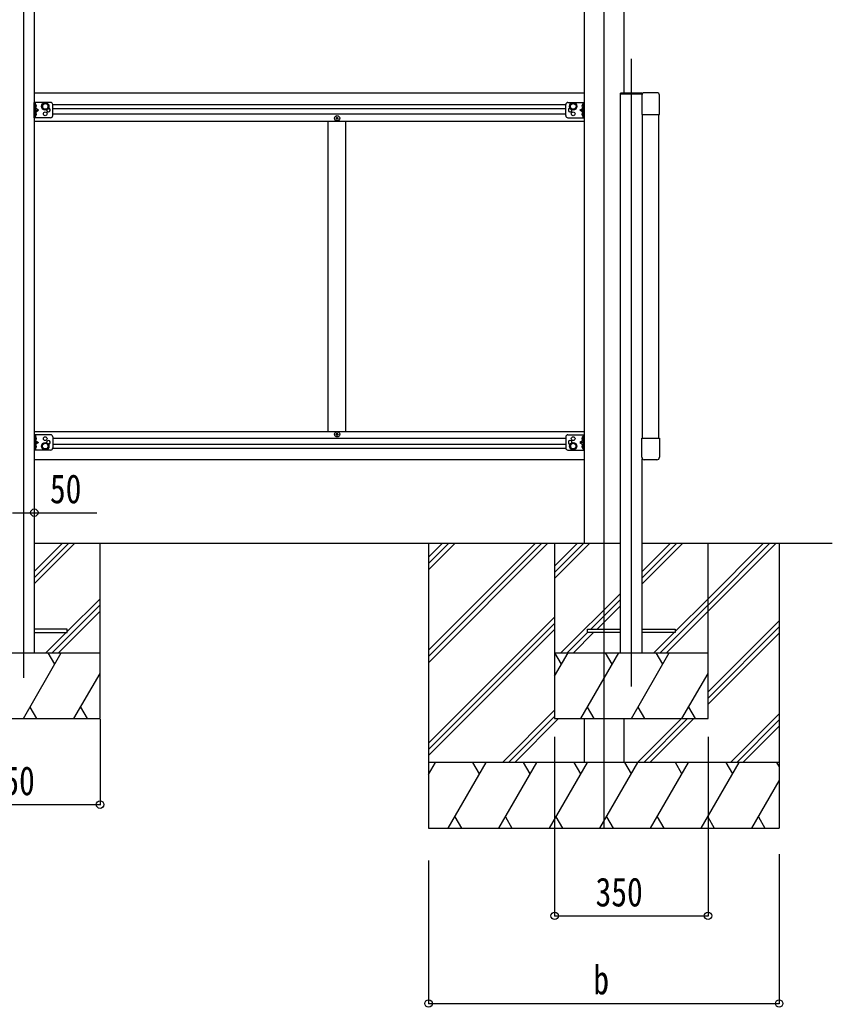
# Model space of a CAD drawing. Units: millimetres, scale not verified. Extents: x -10512 to 10512, y -7425 to 7425.
# Drawn here: x -639 to 1216, y -4607 to -2355 of the extents above; entities that cross this region are included whole.
import ezdxf
from ezdxf.enums import TextEntityAlignment as Align

# ---------------------------------------------------------------- set-up
doc = ezdxf.new("R2010")
doc.units = ezdxf.units.MM
doc.header["$LTSCALE"] = 30
for name, color, linetype in [('0-3_YKK_12', 2, 'Continuous'), ('0-4_YKK_13', 4, 'Continuous'), ('0-5_YKK_A1', 4, 'Continuous'), ('0-6_YKK_D', 6, 'Continuous')]:
    doc.layers.add(name, color=color, linetype=linetype)
doc.styles.add('ＭＳ ゴシック', font='')
doc.styles.get('ＭＳ ゴシック').set_extended_font_data('MS Gothic')

msp = doc.modelspace()

# ---------------------------------------------------------------- linework, layer by layer
at = {"layer": '0-3_YKK_12'}
for p, q in [((-630.48, -1428.76), (-630.48, -3855.62)), ((757.02, -3875.31), (757.02, -2443.61))]:
    msp.add_line(p, q, dxfattribs=at)
msp.add_lwpolyline([(694.52, -1024.35), (694.52, -3948.76), (694.52, -4198.76)], dxfattribs=at)
at = {"layer": '0-4_YKK_13'}
for p, q in [((782.02, -2521.76), (732.02, -2521.76)), ((732.02, -2524.76), (732.02, -2521.76)), ((782.02, -2521.76), (782.02, -2523.59)), ((815.52, -2521.26), (786.52, -2521.26)), ((-605.48, -2578.26), (-605.48, -2543.26)), ((-568.48, -2543.26), (-605.48, -2543.26)), ((-602.98, -2578.26), (-602.98, -2543.26)), ((612.32, -2543.26), (649.32, -2543.26)), ((646.82, -2578.26), (646.82, -2543.26)), ((649.32, -2578.26), (649.32, -2543.26)), ((781.39, -2524.76), (732.02, -2524.76)), ((781.02, -2526.76), (781.02, -2570.46)), ((821.02, -2570.46), (821.02, -2526.76)), ((-602.96, -2550.61), (-603.57, -2551.76)), ((-602.96, -2552.9), (-603.57, -2551.76)), ((-602.98, -2547.06), (-602.7, -2547.06)), ((-602.98, -2547.06), (-602.98, -2556.46)), ((-602.7, -2556.46), (-602.98, -2556.46)), ((-602.98, -2560.76), (-595.98, -2560.76)), ((-602.7, -2565.06), (-602.98, -2565.06)), ((-602.98, -2574.46), (-602.98, -2565.06)), ((-600.88, -2549.61), (-602.89, -2550.61)), ((-600.88, -2553.91), (-602.89, -2552.9)), ((-600.88, -2567.61), (-602.89, -2568.61)), ((-602.7, -2547.06), (-602.7, -2556.46)), ((-602.7, -2574.46), (-602.7, -2565.06)), ((-563.48, -2573.26), (-563.48, -2548.26)), ((607.32, -2573.26), (607.32, -2548.26)), ((646.82, -2560.76), (639.82, -2560.76)), ((644.71, -2549.61), (646.72, -2550.61)), ((644.71, -2553.91), (646.72, -2552.9)), ((644.71, -2567.61), (646.72, -2568.61)), ((646.82, -2547.06), (646.53, -2547.06)), ((646.53, -2547.06), (646.53, -2556.46)), ((646.53, -2556.46), (646.82, -2556.46)), ((646.53, -2565.06), (646.82, -2565.06)), ((646.53, -2574.46), (646.53, -2565.06)), ((646.79, -2550.61), (647.4, -2551.76)), ((646.79, -2552.9), (647.4, -2551.76)), ((646.82, -2547.06), (646.82, -2556.46)), ((646.82, -2574.46), (646.82, -2565.06)), ((-568.48, -2578.26), (-605.48, -2578.26)), ((-602.96, -2568.61), (-603.57, -2569.76)), ((-602.96, -2570.9), (-603.57, -2569.76)), ((-602.98, -2574.46), (-602.7, -2574.46)), ((-600.88, -2571.91), (-602.89, -2570.9)), ((87.02, -2579.76), (88.02, -2579.76)), ((612.32, -2578.26), (649.32, -2578.26)), ((644.71, -2571.91), (646.72, -2570.9)), ((646.82, -2574.46), (646.53, -2574.46)), ((646.79, -2568.61), (647.4, -2569.76)), ((646.79, -2570.9), (647.4, -2569.76)), ((781.02, -2570.46), (821.02, -2570.46)), ((-605.48, -3301.26), (-605.48, -3336.26)), ((-568.48, -3301.26), (-605.48, -3301.26)), ((-602.96, -3308.61), (-603.57, -3309.76)), ((-602.96, -3310.9), (-603.57, -3309.76)), ((-602.98, -3301.26), (-602.98, -3336.26)), ((-602.98, -3305.06), (-602.7, -3305.06)), ((-602.98, -3305.06), (-602.98, -3314.46)), ((-600.88, -3307.61), (-602.89, -3308.61)), ((-600.88, -3311.91), (-602.89, -3310.9)), ((-602.7, -3305.06), (-602.7, -3314.46)), ((-563.48, -3306.26), (-563.48, -3331.26)), ((87.02, -3299.76), (88.02, -3299.76)), ((607.32, -3306.26), (607.32, -3331.26)), ((612.32, -3301.26), (649.32, -3301.26)), ((644.71, -3307.61), (646.72, -3308.61)), ((644.71, -3311.91), (646.72, -3310.9)), ((646.82, -3305.06), (646.53, -3305.06)), ((646.53, -3305.06), (646.53, -3314.46)), ((646.79, -3308.61), (647.4, -3309.76)), ((646.79, -3310.9), (647.4, -3309.76)), ((646.82, -3301.26), (646.82, -3336.26)), ((646.82, -3305.06), (646.82, -3314.46)), ((649.32, -3301.26), (649.32, -3336.26)), ((781.02, -3309.06), (821.02, -3309.06)), ((781.02, -3352.76), (781.02, -3309.06)), ((821.02, -3309.06), (821.02, -3352.76)), ((-602.96, -3326.61), (-603.57, -3327.76)), ((-602.96, -3328.9), (-603.57, -3327.76)), ((-602.7, -3314.46), (-602.98, -3314.46)), ((-602.98, -3318.76), (-595.98, -3318.76)), ((-602.7, -3323.06), (-602.98, -3323.06)), ((-602.98, -3332.46), (-602.98, -3323.06)), ((-602.98, -3332.46), (-602.7, -3332.46)), ((-600.88, -3325.61), (-602.89, -3326.61)), ((-600.88, -3329.91), (-602.89, -3328.9)), ((-602.7, -3332.46), (-602.7, -3323.06)), ((646.82, -3318.76), (639.82, -3318.76)), ((644.71, -3325.61), (646.72, -3326.61)), ((644.71, -3329.91), (646.72, -3328.9)), ((646.53, -3314.46), (646.82, -3314.46)), ((646.53, -3323.06), (646.82, -3323.06)), ((646.53, -3332.46), (646.53, -3323.06)), ((646.82, -3332.46), (646.53, -3332.46)), ((646.79, -3326.61), (647.4, -3327.76)), ((646.79, -3328.9), (647.4, -3327.76)), ((646.82, -3332.46), (646.82, -3323.06)), ((-568.48, -3336.26), (-605.48, -3336.26)), ((612.32, -3336.26), (649.32, -3336.26)), ((815.52, -3358.26), (786.52, -3358.26)), ((-605.48, -3752.76), (-530.48, -3752.76)), ((732.02, -3752.76), (657.02, -3752.76)), ((782.02, -3744.76), (857.02, -3744.76))]:
    msp.add_line(p, q, dxfattribs=at)
for points in [[(-580.48, -2544.75), (-586.98, -2548.5), (-586.98, -2556.01), (-580.48, -2559.76), (-573.98, -2556.01), (-573.98, -2548.5)], [(624.32, -2544.75), (630.82, -2548.5), (630.82, -2556.01), (624.32, -2559.76), (617.82, -2556.01), (617.82, -2548.5)], [(-580.48, -3334.76), (-586.98, -3331.01), (-586.98, -3323.5), (-580.48, -3319.75), (-573.98, -3323.5), (-573.98, -3331.01)], [(624.32, -3334.76), (630.82, -3331.01), (630.82, -3323.5), (624.32, -3319.75), (617.82, -3323.5), (617.82, -3331.01)]]:
    msp.add_lwpolyline(points, close=True, dxfattribs=at)
for points in [[(-602.39, -2565.33), (-595.98, -2560.76), (-602.39, -2556.18)], [(646.22, -2565.33), (639.82, -2560.76), (646.22, -2556.18)], [(84.02, -2578.76), (83.02, -2578.76), (83.02, -2579.76), (84.02, -2579.76)], [(86.02, -2577.76), (86.02, -2576.76), (85.02, -2576.76), (85.02, -2577.76)], [(85.02, -2580.76), (85.02, -2581.76), (86.02, -2581.76), (86.02, -2580.76)], [(88.02, -2579.76), (88.02, -2578.76), (87.02, -2578.76)], [(84.02, -3300.76), (83.02, -3300.76), (83.02, -3299.76), (84.02, -3299.76)], [(85.02, -3298.76), (85.02, -3297.76), (86.02, -3297.76), (86.02, -3298.76)], [(86.02, -3301.76), (86.02, -3302.76), (85.02, -3302.76), (85.02, -3301.76)], [(88.02, -3299.76), (88.02, -3300.76), (87.02, -3300.76)], [(-602.39, -3314.18), (-595.98, -3318.76), (-602.39, -3323.33)], [(646.22, -3314.18), (639.82, -3318.76), (646.22, -3323.33)], [(-530.48, -3752.76), (-530.48, -3744.76), (-605.48, -3744.76)], [(657.02, -3752.76), (657.02, -3744.76), (732.02, -3744.76)], [(857.02, -3744.76), (857.02, -3752.76), (782.02, -3752.76)]]:
    msp.add_lwpolyline(points, dxfattribs=at)
for centre, radius in [((-580.48, -2552.26), 8.5), ((-580.48, -2552.26), 7.5), ((624.32, -2552.26), 8.5), ((624.32, -2552.26), 7.5), ((-580.48, -2552.26), 6.5), ((-580.48, -2569.26), 4.25), ((624.32, -2552.26), 6.5), ((624.32, -2569.26), 4.25), ((85.52, -2579.26), 5.9), ((-580.48, -3310.26), 4.25), ((85.52, -3300.26), 5.9), ((624.32, -3310.26), 4.25), ((-580.48, -3327.26), 8.5), ((-580.48, -3327.26), 7.5), ((-580.48, -3327.26), 6.5), ((624.32, -3327.26), 8.5), ((624.32, -3327.26), 7.5), ((624.32, -3327.26), 6.5)]:
    msp.add_circle(centre, radius, dxfattribs=at)
for centre, radius, start, end in [((786.52, -2526.76), 5.5, 90, 180), ((815.52, -2526.76), 5.5, 0, 90), ((-568.48, -2548.26), 5, 0, 90), ((612.32, -2548.26), 5, 90, 180), ((-606.58, -2551.76), 6.1, 309.60193, 50.39807), ((-606.58, -2569.76), 6.1, 309.60193, 50.39807), ((-573.48, -2560.76), 4.25, 173.70569, 85.23923), ((617.32, -2560.76), 4.25, 94.76077, 6.29431), ((650.42, -2551.76), 6.1, 129.60193, 230.39807), ((650.42, -2569.76), 6.1, 129.60193, 230.39807), ((-568.48, -2573.26), 5, 270, 0), ((84.02, -2577.76), 1, 270, 0), ((84.02, -2580.76), 1, 0, 90), ((87.02, -2577.76), 1, 180, 270), ((87.02, -2580.76), 1, 90, 180), ((612.32, -2573.26), 5, 180, 270), ((-606.58, -3309.76), 6.1, 309.60193, 50.39807), ((-568.48, -3306.26), 5, 0, 90), ((84.02, -3298.76), 1, 270, 0), ((84.02, -3301.76), 1, 0, 90), ((87.02, -3298.76), 1, 180, 270), ((87.02, -3301.76), 1, 90, 180), ((612.32, -3306.26), 5, 90, 180), ((650.42, -3309.76), 6.1, 129.60193, 230.39807), ((-606.58, -3327.76), 6.1, 309.60193, 50.39807), ((-573.48, -3318.76), 4.25, 274.76077, 186.29431), ((-568.48, -3331.26), 5, 270, 0), ((612.32, -3331.26), 5, 180, 270), ((617.32, -3318.76), 4.25, 353.70569, 265.23923), ((650.42, -3327.76), 6.1, 129.60193, 230.39807), ((786.52, -3352.76), 5.5, 180, 270), ((815.52, -3352.76), 5.5, 270, 0)]:
    msp.add_arc(centre, radius, start, end, dxfattribs=at)
at = {"layer": '0-5_YKK_A1'}
for p, q in [((-605.48, -1435.76), (-605.48, -3798.76)), ((649.32, -1419.76), (649.32, -3548.76)), ((739.72, -1419.76), (739.72, -2521.76)), ((649.32, -2521.76), (-605.48, -2521.76)), ((732.02, -3798.76), (732.02, -2524.76)), ((-563.51, -2547.76), (607.34, -2547.76)), ((-563.48, -2556.76), (607.32, -2556.76)), ((-605.48, -2585.76), (649.32, -2585.76)), ((607.32, -2570.26), (-563.48, -2570.26)), ((65.52, -3293.76), (65.52, -2585.76)), ((105.52, -3293.76), (105.52, -2585.76)), ((782.02, -2570.46), (782.02, -3309.06)), ((820.02, -3309.06), (820.02, -2570.46)), ((-605.48, -3293.76), (649.32, -3293.76)), ((-563.48, -3309.26), (607.32, -3309.26)), ((-563.51, -3331.76), (607.34, -3331.76)), ((-563.48, -3322.76), (607.32, -3322.76)), ((782.02, -3798.76), (782.02, -3355.92)), ((-605.48, -3357.76), (649.32, -3357.76)), ((-605.48, -3548.76), (732.02, -3548.76)), ((-605.48, -3641.52), (-512.72, -3548.76)), ((-605.48, -3627.38), (-526.86, -3548.76)), ((-605.48, -3613.24), (-541, -3548.76)), ((-455.48, -3948.76), (-455.48, -3548.76)), ((294.32, -3548.76), (294.32, -4198.76)), ((294.32, -3792.93), (538.49, -3548.76)), ((294.32, -3807.07), (552.64, -3548.76)), ((294.32, -3821.22), (566.78, -3548.76)), ((294.32, -3609.09), (354.65, -3548.76)), ((294.32, -3594.94), (340.5, -3548.76)), ((294.32, -3580.8), (326.36, -3548.76)), ((582.02, -3548.76), (582.02, -3948.76)), ((582.02, -3601.1), (634.36, -3548.76)), ((582.02, -3615.25), (648.51, -3548.76)), ((582.02, -3629.39), (662.65, -3548.76)), ((782.02, -3548.76), (1215.55, -3548.76)), ((782.02, -3641.52), (874.78, -3548.76)), ((782.02, -3627.38), (860.64, -3548.76)), ((782.02, -3613.24), (846.5, -3548.76)), ((932.02, -3704.02), (1087.28, -3548.76)), ((932.02, -3675.73), (1058.99, -3548.76)), ((932.02, -3689.88), (1073.14, -3548.76)), ((932.02, -3948.76), (932.02, -3548.76)), ((1094.32, -3548.76), (1094.32, -4198.76)), ((596.49, -3798.76), (732.02, -3663.24)), ((-564.73, -3798.76), (-455.48, -3689.51)), ((-530.49, -3750.37), (-455.48, -3675.37)), ((664.64, -3744.76), (732.02, -3677.38)), ((678.78, -3744.76), (732.02, -3691.52)), ((822.77, -3798.76), (932.02, -3689.51)), ((857.01, -3750.37), (932.02, -3675.37)), ((-550.59, -3798.76), (-455.48, -3703.65)), ((836.91, -3798.76), (932.02, -3703.65)), ((294.32, -4005.06), (582.02, -3717.37)), ((294.32, -4019.21), (582.02, -3731.51)), ((932.02, -3887.87), (1094.32, -3725.57)), ((-578.87, -3798.76), (-532.87, -3752.76)), ((294.32, -4033.35), (582.02, -3745.65)), ((610.64, -3798.76), (657.01, -3752.38)), ((624.78, -3798.76), (670.78, -3752.76)), ((808.63, -3798.76), (854.63, -3752.76)), ((932.02, -3902.01), (1094.32, -3739.71)), ((932.02, -3916.15), (1094.32, -3753.85)), ((-805.48, -3798.76), (-455.48, -3798.76)), ((-630.48, -3948.76), (-543.88, -3798.76)), ((-558.88, -3824.74), (-573.88, -3798.76)), ((582.02, -3798.76), (932.02, -3798.76)), ((582.02, -3851.87), (612.68, -3798.76)), ((597.68, -3824.74), (582.68, -3798.76)), ((641.55, -3948.76), (728.15, -3798.76)), ((713.15, -3824.74), (698.15, -3798.76)), ((757.02, -3948.76), (843.62, -3798.76)), ((828.62, -3824.74), (813.62, -3798.76)), ((-515.01, -3948.76), (-455.48, -3845.65)), ((872.49, -3948.76), (932.02, -3845.65)), ((-615.48, -3922.78), (-600.48, -3948.76)), ((-500.01, -3922.78), (-485.01, -3948.76)), ((462.76, -4048.76), (582.02, -3929.5)), ((656.55, -3922.78), (671.55, -3948.76)), ((772.02, -3922.78), (787.02, -3948.76)), ((887.49, -3922.78), (902.49, -3948.76)), ((983.26, -4048.76), (1094.32, -3937.7)), ((-805.48, -3948.76), (-455.48, -3948.76)), ((476.9, -4048.76), (582.02, -3943.64)), ((491.04, -4048.76), (591.04, -3948.76)), ((582.02, -3948.76), (932.02, -3948.76)), ((649.32, -3948.76), (649.32, -4048.76)), ((739.72, -3948.76), (739.72, -4048.76)), ((771.12, -4048.76), (871.12, -3948.76)), ((785.27, -4048.76), (885.27, -3948.76)), ((799.41, -4048.76), (899.41, -3948.76)), ((997.4, -4048.76), (1094.32, -3951.84)), ((1011.54, -4048.76), (1094.32, -3965.98)), ((1094.32, -4048.76), (294.32, -4048.76)), ((294.32, -4076.26), (310.19, -4048.76)), ((339.06, -4198.76), (425.66, -4048.76)), ((410.66, -4074.74), (395.66, -4048.75)), ((454.53, -4198.75), (541.13, -4048.76)), ((526.13, -4074.74), (511.13, -4048.76)), ((570, -4198.76), (656.6, -4048.76)), ((641.6, -4074.74), (626.6, -4048.76)), ((685.47, -4198.76), (772.07, -4048.76)), ((757.07, -4074.74), (742.07, -4048.75)), ((800.94, -4198.76), (887.54, -4048.76)), ((872.54, -4074.74), (857.54, -4048.76)), ((916.41, -4198.76), (1003.02, -4048.76)), ((973.01, -4048.76), (988.01, -4074.74)), ((1088.48, -4048.76), (1094.32, -4058.86)), ((1031.88, -4198.76), (1094.32, -4090.62)), ((354.06, -4172.78), (369.06, -4198.76)), ((469.53, -4172.78), (484.53, -4198.75)), ((585, -4172.77), (600, -4198.76)), ((700.47, -4172.78), (715.47, -4198.76)), ((815.94, -4172.78), (830.94, -4198.76)), ((931.41, -4172.78), (946.41, -4198.76)), ((1046.88, -4172.78), (1061.88, -4198.76)), ((294.32, -4198.76), (1094.32, -4198.76))]:
    msp.add_line(p, q, dxfattribs=at)
at = {"layer": '0-6_YKK_D'}
for p, q in [((-605.48, -3427.73), (-605.48, -3480.05)), ((-455.48, -3949.76), (-455.48, -4146.03)), ((582.02, -3990.55), (582.02, -4399.76)), ((932.02, -3990.55), (932.02, -4399.76)), ((-805.48, -4145.03), (-455.48, -4145.03)), ((294.32, -4272.29), (294.32, -4599.76)), ((1094.32, -4258.08), (1094.32, -4599.76)), ((582.02, -4398.76), (932.02, -4398.76)), ((294.32, -4598.76), (1094.32, -4598.76))]:
    msp.add_line(p, q, dxfattribs=at)
msp.add_lwpolyline([(-655.48, -3479.05), (-605.48, -3479.05), (-462.55, -3479.05)], dxfattribs=at)
for centre in [(-605.48, -3479.05), (-455.48, -4145.03), (582.02, -4398.76), (932.02, -4398.76), (294.32, -4598.76), (1094.32, -4598.76)]:
    msp.add_circle(centre, 8.5, dxfattribs=at)

# ---------------------------------------------------------------- texts
at = {"layer": '0-6_YKK_D', "style": 'ＭＳ ゴシック', "width": 0.8}
for s, p in [('50', (-569.82, -3477.38)), ('350', (-712.08, -4143.36)), ('350', (675.42, -4397.09)), ('b', (670.32, -4597.46))]:
    msp.add_text(s, height=65.98, dxfattribs=at).set_placement(p, align=Align.BOTTOM_LEFT)

doc.saveas('drawing.dxf')
